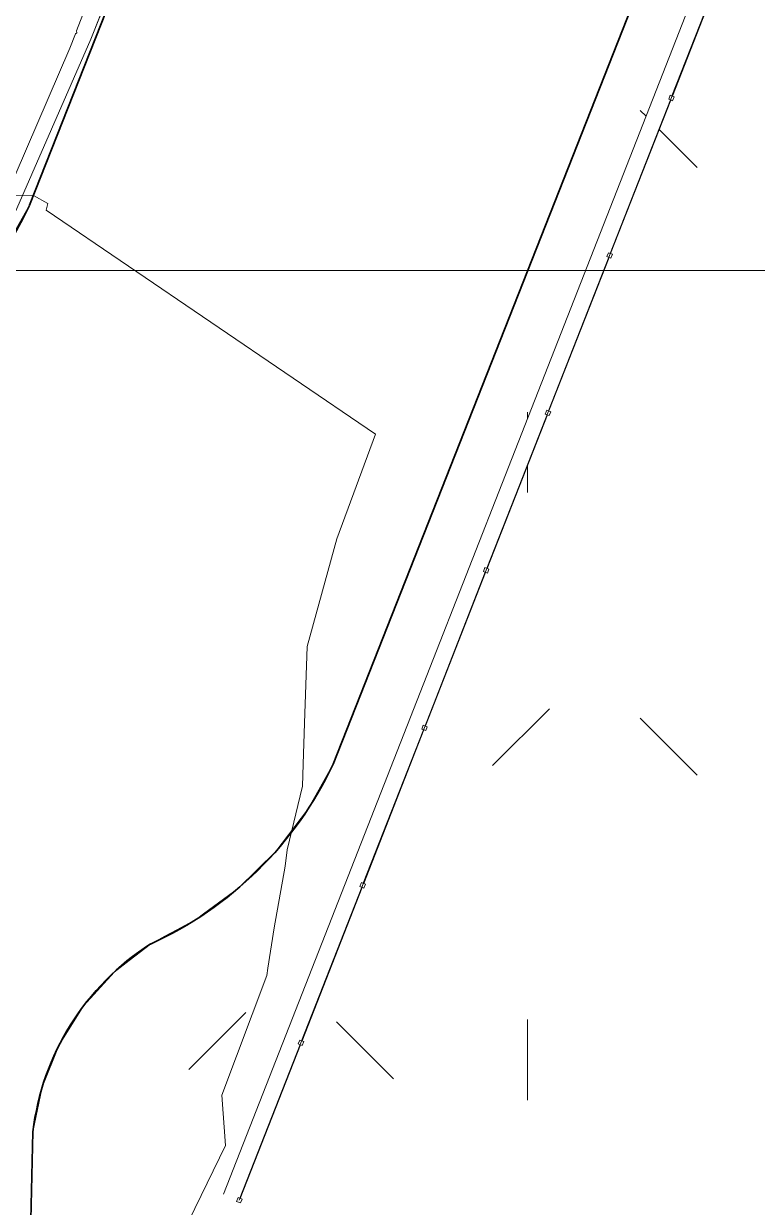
# Model space of a CAD drawing. Header units: metres. Extents: x -207 to 292, y -187 to 169.
# Drawn here: x -25.83 to -17.16, y -92.16 to -78.16 of the extents above; entities that cross this region are included whole.
import ezdxf

# ---------------------------------------------------------------- set-up
doc = ezdxf.new("R2010")
doc.units = ezdxf.units.M
for name, color, linetype, lineweight in [('A-GLAZ-CWMG', 7, 'Continuous', 9), ('ACHURADO', 7, 'Continuous', 9), ('BORDE CAMINO', 7, 'Continuous', 35), ('C-TOPO', 7, 'Continuous', 9), ('C-TOPO-MAJR', 7, 'Continuous', 35), ('C-TOPO-MINR', 7, 'Continuous', 9), ('CERCO INTERIOR', 7, 'Continuous', 9), ('grilla', 7, 'Continuous', 9), ('solera', 7, 'Continuous', 35)]:
    doc.layers.add(name, color=color, linetype=linetype, lineweight=lineweight)
doc.layers.add('PR10-ARQ-PL-001-Emplazamiento-C-1_dwg', color=7, linetype='Continuous', lineweight=9, true_color=0x767676)

# ---------------------------------------------------------------- blocks, each defined once
blk = doc.blocks.new('PR10-ARQ-PL-001-Emplazamiento-C-1_dwg_Quad Corner Mullion - 50x50 mm-517354-PLANTA EMPLAZAMIENTO-674654-PLANTA EMPLAZAMIENTO ACTUALIZADO')
at = {"layer": 'A-GLAZ-CWMG', "flags": 128}
blk.add_lwpolyline([(0.025, 0.025), (0.025, -0.025), (-0.025, -0.025), (-0.025, 0.025)], close=True, dxfattribs=at)
blk = doc.blocks.new('PR10-ARQ-PL-001-Emplazamiento-C-1_dwg_Circular Mullion - 5mm-517344-PLANTA EMPLAZAMIENTO-674655-PLANTA EMPLAZAMIENTO ACTUALIZADO')
at = {"layer": 'A-GLAZ-CWMG', "flags": 128}
for points in [[(-84.442, 139.656), (-83.711, 141.464), (-83.713, 141.465), (-83.716, 141.466), (-84.446, 139.658), (-84.444, 139.657)], [(-84.444, 139.657), (-83.713, 141.465)]]:
    blk.add_lwpolyline(points, close=True, dxfattribs=at)
blk = doc.blocks.new('PR10-ARQ-PL-001-Emplazamiento-C-1_dwg_Rectangular Mullion - 50 x 50 mm-517346-PLANTA EMPLAZAMIENTO-674657-PLANTA EMPLAZAMIENTO ACTUALIZADO')
at = {"layer": 'A-GLAZ-CWMG', "flags": 128}
blk.add_lwpolyline([(0.025, 0.025), (-0.025, 0.025), (-0.025, -0.025), (0.025, -0.025)], close=True, dxfattribs=at)
blk = doc.blocks.new('PR10-ARQ-PL-001-Emplazamiento-C-1_dwg_Rectangular Mullion - 50 x 50 mm-517357-PLANTA EMPLAZAMIENTO-674659-PLANTA EMPLAZAMIENTO ACTUALIZADO')
at = {"layer": 'A-GLAZ-CWMG', "flags": 128}
blk.add_lwpolyline([(0.025, 0.025), (0.025, -0.025), (-0.025, -0.025), (-0.025, 0.025)], close=True, dxfattribs=at)
blk = doc.blocks.new('PR10-ARQ-PL-001-Emplazamiento-C-1_dwg_Quad Corner Mullion - 50x50 mm-517356-PLANTA EMPLAZAMIENTO-674660-PLANTA EMPLAZAMIENTO ACTUALIZADO')
at = {"layer": 'A-GLAZ-CWMG', "flags": 128}
blk.add_lwpolyline([(0.025, 0.025), (-0.025, 0.025), (-0.025, -0.025), (0.025, -0.025)], close=True, dxfattribs=at)
blk = doc.blocks.new('PR10-ARQ-PL-001-Emplazamiento-C-1_dwg-674643-PLANTA EMPLAZAMIENTO ACTUALIZADO')
at = {"layer": 'ACHURADO'}
h = blk.add_hatch(dxfattribs=at)
h.set_pattern_fill('FP_1', color=256, style=0, pattern_type=2)
h.set_pattern_definition([(90, (-655750.258, -5498481.082), (-3.592, 3.592), [0.9525, -6.232]), (45, (-655750.258, -5498481.082), (-3.5921024484, 3.5921024484), [0.9525, -4.127]), (135, (-655750.258, -5498481.082), (-3.5921024484, -3.5921024484), [0.9525, -4.127])])
h.paths.add_polyline_path([(19.275, -116.438), (17.327, -117.555), (16.023, -117.681), (15.836, -118.593), (15.64, -118.553), (15.814, -117.703), (15.33, -117.77), (15.92, -117.187), (16.473, -114.489), (16.282, -114.203), (16.514, -114.289), (17.373, -110.102), (-5.102, -101.293), (-5.029, -101.107), (17.602, -109.977), (16.807, -113.854), (18.008, -114.584)])
h.paths.add_polyline_path([(14.883, -121.031), (15.235, -121.025), (15.586, -121.007), (15.936, -120.977), (16.285, -120.935), (16.674, -120.873), (16.978, -120.814), (17.321, -120.736), (17.661, -120.647), (17.997, -120.545), (18.33, -120.432), (18.659, -120.308), (18.983, -120.172), (18.713, -118.611), (19.275, -116.438), (21.508, -116.196), (22.661, -116.543), (23.385, -116.465), (23.557, -116.196), (23.721, -115.921), (23.876, -115.641), (24.022, -115.356), (24.159, -115.067), (24.287, -114.774), (24.406, -114.477), (58.185, -28.343), (58.254, -28.108), (58.312, -27.87), (58.358, -27.629), (58.392, -27.386), (58.414, -27.142), (58.424, -26.897), (58.421, -26.651), (58.407, -26.407), (58.381, -26.163), (58.343, -25.921), (58.293, -25.681), (58.232, -25.443), (58.158, -25.209), (58.074, -24.979), (57.978, -24.753), (57.871, -24.533), (57.754, -24.318), (57.626, -24.108), (57.488, -23.906), (57.34, -23.71), (57.183, -23.522), (57.016, -23.342), (56.841, -23.17), (56.658, -23.007), (56.467, -22.853), (56.269, -22.709), (56.064, -22.575), (55.852, -22.451), (44.562, -17.428), (32.704, -11.966), (21.603, -7.179), (20.9, -6.999), (20.193, -6.83), (19.484, -6.674), (18.772, -6.529), (18.058, -6.397), (17.342, -6.276), (16.624, -6.168), (15.905, -6.071), (15.183, -5.987), (14.895, -5.973), (14.606, -5.971), (14.317, -5.981), (14.029, -6.002), (13.742, -6.035), (13.457, -6.079), (13.173, -6.135), (12.892, -6.202), (12.614, -6.281), (12.339, -6.37), (12.069, -6.471), (11.802, -6.582), (11.54, -6.704), (11.283, -6.836), (11.032, -6.978), (10.787, -7.131), (10.548, -7.293), (10.315, -7.465), (10.09, -7.646), (9.872, -7.835), (9.662, -8.034), (9.384, -8.284), (9.113, -8.542), (8.596, -9.084), (8.351, -9.366), (8.115, -9.656), (7.888, -9.954), (7.67, -10.258), (7.462, -10.569), (7.263, -10.887), (7.075, -11.21), (6.897, -11.539), (6.729, -11.874), (6.572, -12.213), (6.426, -12.558), (6.29, -12.907), (6.166, -13.26), (-6.848, -46.55), (-6.344, -46.736), (-6.287, -46.582), (-5.755, -46.779), (7.902, -11.919), (8.941, -10.094), (10.457, -8.289), (12.94, -7.061), (15.443, -6.87), (20.083, -8.71), (20.547, -7.565), (20.733, -7.639), (20.194, -8.969), (15.412, -7.073), (12.994, -7.258), (10.583, -8.449), (9.106, -10.208), (8.083, -12.005), (-23.285, -92.075), (-23.471, -92.003), (-5.899, -47.147), (-6.424, -46.953), (-6.9, -46.685), (-10.249, -55.252), (-17.957, -76.206), (-22.175, -86.918), (-22.274, -87.115), (-22.383, -87.308), (-22.502, -87.494), (-22.63, -87.675), (-22.767, -87.849), (-22.912, -88.015), (-23.066, -88.174), (-23.227, -88.325), (-23.396, -88.468), (-23.572, -88.602), (-23.754, -88.727), (-23.943, -88.843), (-24.137, -88.949), (-24.336, -89.045), (-24.495, -89.155), (-24.647, -89.274), (-24.791, -89.403), (-24.927, -89.54), (-25.054, -89.686), (-25.171, -89.84), (-25.376, -90.167), (-25.463, -90.34), (-25.538, -90.518), (-25.602, -90.7), (-25.655, -90.886), (-25.696, -91.075), (-25.725, -91.266), (-25.77, -93.298), (-25.73, -93.442), (-25.679, -93.583), (-25.615, -93.719), (-25.541, -93.849), (-25.456, -93.972), (-25.258, -94.196), (-25.145, -94.295), (-25.025, -94.384), (-24.952, -94.188), (-25.106, -94.131), (-24.943, -93.69), (-24.572, -93.827), (-24.735, -94.268), (-24.857, -94.484), (-24.639, -94.582), (-24.409, -94.65), (-16.238, -96.856), (-9.333, -99.776), (-9.122, -99.888), (-8.917, -100.011), (-8.719, -100.145), (-8.528, -100.289), (-8.345, -100.443), (-8.171, -100.606), (-8.005, -100.778), (-7.848, -100.959), (-7.701, -101.148), (-7.565, -101.344), (-7.438, -101.547), (-7.323, -101.756), (-7.219, -101.971), (-7.126, -102.191), (-7.045, -102.416), (-6.976, -102.645), (-6.919, -102.877), (-6.874, -103.112), (-6.821, -103.587), (-6.814, -103.826), (-6.819, -104.065), (-6.837, -104.303), (-6.867, -104.54), (-6.91, -104.776), (-6.965, -105.008), (-7.032, -105.238), (-7.111, -105.463), (-7.202, -105.684), (-7.304, -105.9), (-9.061, -109.297), (-9.147, -109.511), (-9.222, -109.728), (-9.284, -109.95), (-9.334, -110.174), (-9.372, -110.401), (-9.397, -110.63), (-9.41, -110.86), (-9.41, -111.09), (-9.398, -111.32), (-9.373, -111.548), (-9.335, -111.775), (-9.285, -112), (-9.223, -112.222), (-9.149, -112.439), (-9.063, -112.653), (-8.965, -112.861), (-8.856, -113.064), (-8.737, -113.26), (-8.606, -113.45), (-8.465, -113.632), (-7.995, -113.938), (-7.519, -114.234), (-7.036, -114.519), (-6.547, -114.794), (-6.052, -115.058), (-5.552, -115.312), (-5.046, -115.554), (-4.019, -116.006), (-3.499, -116.215), (-2.974, -116.413), (-2.445, -116.6), (-1.912, -116.775), (-1.375, -116.938), (-0.835, -117.09), (-0.292, -117.23), (0.254, -117.359), (0.802, -117.475), (1.598, -117.626), (3.182, -117.964), (3.97, -118.152), (4.755, -118.352), (5.537, -118.564), (6.315, -118.789), (7.09, -119.025), (7.86, -119.274), (8.627, -119.535), (9.223, -119.746), (10.424, -120.139), (11.7, -120.505), (12.25, -120.648), (12.865, -120.796), (13.482, -120.933), (13.83, -120.976), (14.181, -121.006), (14.532, -121.025)])
h.paths.add_polyline_path([(22.149, -114.705), (22.164, -114.693), (22.181, -114.697)])
h.paths.add_polyline_path([(16.282, -114.203), (16.116, -114.142), (16.202, -114.084)])
h.paths.add_polyline_path([(39.665, -75.099), (36.369, -73.775), (43.198, -56.768), (46.494, -58.092)])
at = {"layer": 'BORDE CAMINO'}
blk.add_line((-25.725, -91.266), (-25.77, -93.298), dxfattribs=at)
at = {"layer": 'BORDE CAMINO', "flags": 128}
blk.add_lwpolyline([(6.166, -13.26), (-10.249, -55.252), (-17.957, -76.206), (-22.175, -86.918)], dxfattribs=at)
at = {"layer": 'BORDE CAMINO'}
for centre, radius, start, end in [((-26.14, -85.052), 4.382, 294.3092, 334.796), ((-22.673, -91.629), 3.073, 122.7562, 173.2059)]:
    blk.add_arc(centre, radius, start, end, dxfattribs=at)
at = {"layer": 'C-TOPO', "flags": 128}
for points in [[(-3.288, -23.31), (-7.033, -32.808), (-9.218, -38.349), (-11.944, -45.263), (-14.719, -52.298), (-17.792, -60.094), (-21.894, -70.497), (-23.362, -74.22), (-25.763, -80.309), (-26.191, -81.063), (-25.763, -80.309), (-23.362, -74.22), (-21.894, -70.497), (-17.792, -60.094), (-14.719, -52.298), (-11.944, -45.263), (-9.218, -38.349), (-7.033, -32.808), (-3.288, -23.31)], [(-38.522, 3.372), (-63.796, -60.767), (-64.787, -63.303), (-65.442, -65.56), (-65.513, -67.796), (-65.188, -69.341), (-63.72, -71.906), (-61.856, -73.538), (-59.33, -74.622), (-56.131, -75.909), (-44.728, -80.483), (-36.21, -83.809), (-33.878, -84.432), (-31.141, -84.393), (-28.353, -83.237), (-25.969, -80.472), (-25.039, -78.346), (-19.549, -64.511), (-16.745, -57.445), (-5.944, -30.109), (-2.297, -20.794)], [(-18.3, -77.076), (-19.318, -79.663), (-20.222, -81.959), (-21.086, -84.153), (-21.875, -86.156), (-22.175, -86.918), (-22.345, -87.22), (-22.477, -87.458), (-22.853, -87.95), (-23.294, -88.384), (-23.708, -88.689), (-23.791, -88.751), (-24.025, -88.877), (-24.165, -88.953), (-24.336, -89.045), (-24.585, -89.239), (-24.763, -89.376), (-25.125, -89.777), (-25.412, -90.236), (-25.614, -90.737), (-25.725, -91.266), (-25.736, -91.776), (-25.741, -92.01), (-25.764, -93.009)], [(-25.764, -93.009), (-25.741, -92.01), (-25.736, -91.776), (-25.725, -91.266), (-25.614, -90.737), (-25.412, -90.236), (-25.125, -89.777), (-24.763, -89.376), (-24.585, -89.239), (-24.336, -89.045), (-24.165, -88.953), (-24.025, -88.877), (-23.791, -88.751), (-23.708, -88.689), (-23.294, -88.384), (-22.853, -87.95), (-22.477, -87.458), (-22.345, -87.22), (-22.175, -86.918), (-21.875, -86.156), (-21.086, -84.153), (-20.222, -81.959), (-19.318, -79.663), (-18.3, -77.076)]]:
    blk.add_lwpolyline(points, dxfattribs=at)
at = {"layer": 'C-TOPO-MAJR', "color": 1, "lineweight": 9, "true_color": 0xff0000, "flags": 128}
blk.add_lwpolyline([(-24.53, -93.654), (-23.449, -91.428), (-23.491, -90.833), (-22.958, -89.418), (-22.948, -89.332), (-22.871, -88.855), (-22.744, -88.123), (-22.72, -87.933), (-22.665, -87.704), (-22.594, -87.405), (-22.539, -87.177), (-22.53, -86.92), (-22.513, -86.433), (-22.482, -85.525), (-22.133, -84.255), (-21.677, -83.017), (-25.569, -80.367), (-25.549, -80.288), (-25.718, -80.193), (-29.944, -80.155), (-45.425, -80.016)], dxfattribs=at)
at = {"layer": 'C-TOPO-MINR', "color": 9, "true_color": 0xc0c0c0, "flags": 128}
blk.add_lwpolyline([(-24.329, -75.977), (-25.208, -78.246), (-25.203, -78.269), (-25.22, -78.281), (-25.287, -78.449), (-26.055, -80.235), (-26.093, -80.35), (-26.114, -80.36), (-26.195, -80.465), (-26.305, -80.582), (-28.285, -82.949), (-28.35, -83.026), (-28.398, -83.037), (-28.459, -83.089), (-28.552, -83.151), (-30.998, -84.195), (-31.085, -84.239), (-31.164, -84.296), (-31.25, -84.285), (-33.82, -84.391)], dxfattribs=at)
at = {"layer": 'CERCO INTERIOR', "flags": 128}
for points in [[(-23.471, -92.003), (7.902, -11.919), (8.941, -10.094), (10.457, -8.289), (12.94, -7.061), (15.443, -6.87), (20.269, -8.784)], [(-23.285, -92.075), (8.083, -12.005), (9.106, -10.208), (10.583, -8.449), (12.994, -7.258), (15.412, -7.073), (20.194, -8.969), (20.733, -7.639), (20.547, -7.565), (20.008, -8.895)]]:
    blk.add_lwpolyline(points, dxfattribs=at)
at = {"layer": 'grilla'}
blk.add_line((240.531, -81.082), (-203.992, -81.082), dxfattribs=at)
at = {"layer": 'solera'}
blk.add_line((2.621, -8.324), (-25.763, -80.309), dxfattribs=at)
blk.add_arc((-32.594, -76.93), 7.621, 255.4593, 333.673, dxfattribs=at)
for name, p, rotation in [('PR10-ARQ-PL-001-Emplazamiento-C-1_dwg_Circular Mullion - 5mm-517344-PLANTA EMPLAZAMIENTO-674655-PLANTA EMPLAZAMIENTO ACTUALIZADO', (-103.377, 61.553), 180.6073931359254), ('PR10-ARQ-PL-001-Emplazamiento-C-1_dwg_Circular Mullion - 5mm-517344-PLANTA EMPLAZAMIENTO-674655-PLANTA EMPLAZAMIENTO ACTUALIZADO', (-103.377, 61.553), 180.6073931359248), ('PR10-ARQ-PL-001-Emplazamiento-C-1_dwg_Circular Mullion - 5mm-517344-PLANTA EMPLAZAMIENTO-674655-PLANTA EMPLAZAMIENTO ACTUALIZADO', (-103.377, 61.553), 180.6073931359254), ('PR10-ARQ-PL-001-Emplazamiento-C-1_dwg_Circular Mullion - 5mm-517344-PLANTA EMPLAZAMIENTO-674655-PLANTA EMPLAZAMIENTO ACTUALIZADO', (-104.107, 59.691), 180.6073931359248), ('PR10-ARQ-PL-001-Emplazamiento-C-1_dwg_Circular Mullion - 5mm-517344-PLANTA EMPLAZAMIENTO-674655-PLANTA EMPLAZAMIENTO ACTUALIZADO', (-104.107, 59.691), 180.6073931359248), ('PR10-ARQ-PL-001-Emplazamiento-C-1_dwg_Circular Mullion - 5mm-517344-PLANTA EMPLAZAMIENTO-674655-PLANTA EMPLAZAMIENTO ACTUALIZADO', (-104.107, 59.691), 180.6073931359254), ('PR10-ARQ-PL-001-Emplazamiento-C-1_dwg_Circular Mullion - 5mm-517344-PLANTA EMPLAZAMIENTO-674655-PLANTA EMPLAZAMIENTO ACTUALIZADO', (-104.836, 57.829), 180.6073931359254), ('PR10-ARQ-PL-001-Emplazamiento-C-1_dwg_Circular Mullion - 5mm-517344-PLANTA EMPLAZAMIENTO-674655-PLANTA EMPLAZAMIENTO ACTUALIZADO', (-104.836, 57.829), 180.6073931359254), ('PR10-ARQ-PL-001-Emplazamiento-C-1_dwg_Circular Mullion - 5mm-517344-PLANTA EMPLAZAMIENTO-674655-PLANTA EMPLAZAMIENTO ACTUALIZADO', (-104.836, 57.829), 180.6073931359254), ('PR10-ARQ-PL-001-Emplazamiento-C-1_dwg_Circular Mullion - 5mm-517344-PLANTA EMPLAZAMIENTO-674655-PLANTA EMPLAZAMIENTO ACTUALIZADO', (-105.566, 55.967), 180.6073931359254), ('PR10-ARQ-PL-001-Emplazamiento-C-1_dwg_Circular Mullion - 5mm-517344-PLANTA EMPLAZAMIENTO-674655-PLANTA EMPLAZAMIENTO ACTUALIZADO', (-105.566, 55.967), 180.6073931359254), ('PR10-ARQ-PL-001-Emplazamiento-C-1_dwg_Circular Mullion - 5mm-517344-PLANTA EMPLAZAMIENTO-674655-PLANTA EMPLAZAMIENTO ACTUALIZADO', (-105.566, 55.967), 180.6073931359254), ('PR10-ARQ-PL-001-Emplazamiento-C-1_dwg_Circular Mullion - 5mm-517344-PLANTA EMPLAZAMIENTO-674655-PLANTA EMPLAZAMIENTO ACTUALIZADO', (-106.295, 54.104), 180.6073931359254), ('PR10-ARQ-PL-001-Emplazamiento-C-1_dwg_Circular Mullion - 5mm-517344-PLANTA EMPLAZAMIENTO-674655-PLANTA EMPLAZAMIENTO ACTUALIZADO', (-106.295, 54.104), 180.6073931359254), ('PR10-ARQ-PL-001-Emplazamiento-C-1_dwg_Circular Mullion - 5mm-517344-PLANTA EMPLAZAMIENTO-674655-PLANTA EMPLAZAMIENTO ACTUALIZADO', (-106.295, 54.104), 180.6073931359254), ('PR10-ARQ-PL-001-Emplazamiento-C-1_dwg_Circular Mullion - 5mm-517344-PLANTA EMPLAZAMIENTO-674655-PLANTA EMPLAZAMIENTO ACTUALIZADO', (-107.025, 52.242), 180.6073931359254), ('PR10-ARQ-PL-001-Emplazamiento-C-1_dwg_Circular Mullion - 5mm-517344-PLANTA EMPLAZAMIENTO-674655-PLANTA EMPLAZAMIENTO ACTUALIZADO', (-107.025, 52.242), 180.6073931359248), ('PR10-ARQ-PL-001-Emplazamiento-C-1_dwg_Circular Mullion - 5mm-517344-PLANTA EMPLAZAMIENTO-674655-PLANTA EMPLAZAMIENTO ACTUALIZADO', (-107.025, 52.242), 180.6073931359248), ('PR10-ARQ-PL-001-Emplazamiento-C-1_dwg_Circular Mullion - 5mm-517344-PLANTA EMPLAZAMIENTO-674655-PLANTA EMPLAZAMIENTO ACTUALIZADO', (-107.754, 50.38), 180.6073931359248), ('PR10-ARQ-PL-001-Emplazamiento-C-1_dwg_Circular Mullion - 5mm-517344-PLANTA EMPLAZAMIENTO-674655-PLANTA EMPLAZAMIENTO ACTUALIZADO', (-107.754, 50.38), 180.6073931359254), ('PR10-ARQ-PL-001-Emplazamiento-C-1_dwg_Circular Mullion - 5mm-517344-PLANTA EMPLAZAMIENTO-674655-PLANTA EMPLAZAMIENTO ACTUALIZADO', (-107.754, 50.38), 180.6073931359254), ('PR10-ARQ-PL-001-Emplazamiento-C-1_dwg_Circular Mullion - 5mm-517344-PLANTA EMPLAZAMIENTO-674655-PLANTA EMPLAZAMIENTO ACTUALIZADO', (-108.484, 48.518), 180.6073931359254), ('PR10-ARQ-PL-001-Emplazamiento-C-1_dwg_Circular Mullion - 5mm-517344-PLANTA EMPLAZAMIENTO-674655-PLANTA EMPLAZAMIENTO ACTUALIZADO', (-108.484, 48.518), 180.6073931359254), ('PR10-ARQ-PL-001-Emplazamiento-C-1_dwg_Circular Mullion - 5mm-517344-PLANTA EMPLAZAMIENTO-674655-PLANTA EMPLAZAMIENTO ACTUALIZADO', (-108.484, 48.518), 180.6073931359254), ('PR10-ARQ-PL-001-Emplazamiento-C-1_dwg_Quad Corner Mullion - 50x50 mm-517354-PLANTA EMPLAZAMIENTO-674654-PLANTA EMPLAZAMIENTO ACTUALIZADO', (-23.285, -92.075), 248.6073931359254), ('PR10-ARQ-PL-001-Emplazamiento-C-1_dwg_Quad Corner Mullion - 50x50 mm-517356-PLANTA EMPLAZAMIENTO-674660-PLANTA EMPLAZAMIENTO ACTUALIZADO', (-23.285, -92.075), 248.6073931359254)]:
    blk.add_blockref(name, p, dxfattribs=dict(rotation=rotation))
at = {"extrusion": (0, 0, -1), "rotation": 111.3926068640746}
for name, p in [('PR10-ARQ-PL-001-Emplazamiento-C-1_dwg_Rectangular Mullion - 50 x 50 mm-517346-PLANTA EMPLAZAMIENTO-674657-PLANTA EMPLAZAMIENTO ACTUALIZADO', (18.178, -79.04)), ('PR10-ARQ-PL-001-Emplazamiento-C-1_dwg_Rectangular Mullion - 50 x 50 mm-517357-PLANTA EMPLAZAMIENTO-674659-PLANTA EMPLAZAMIENTO ACTUALIZADO', (18.178, -79.04)), ('PR10-ARQ-PL-001-Emplazamiento-C-1_dwg_Rectangular Mullion - 50 x 50 mm-517346-PLANTA EMPLAZAMIENTO-674657-PLANTA EMPLAZAMIENTO ACTUALIZADO', (18.907, -80.902)), ('PR10-ARQ-PL-001-Emplazamiento-C-1_dwg_Rectangular Mullion - 50 x 50 mm-517357-PLANTA EMPLAZAMIENTO-674659-PLANTA EMPLAZAMIENTO ACTUALIZADO', (18.907, -80.902)), ('PR10-ARQ-PL-001-Emplazamiento-C-1_dwg_Rectangular Mullion - 50 x 50 mm-517346-PLANTA EMPLAZAMIENTO-674657-PLANTA EMPLAZAMIENTO ACTUALIZADO', (19.637, -82.764)), ('PR10-ARQ-PL-001-Emplazamiento-C-1_dwg_Rectangular Mullion - 50 x 50 mm-517357-PLANTA EMPLAZAMIENTO-674659-PLANTA EMPLAZAMIENTO ACTUALIZADO', (19.637, -82.764)), ('PR10-ARQ-PL-001-Emplazamiento-C-1_dwg_Rectangular Mullion - 50 x 50 mm-517346-PLANTA EMPLAZAMIENTO-674657-PLANTA EMPLAZAMIENTO ACTUALIZADO', (20.367, -84.626)), ('PR10-ARQ-PL-001-Emplazamiento-C-1_dwg_Rectangular Mullion - 50 x 50 mm-517357-PLANTA EMPLAZAMIENTO-674659-PLANTA EMPLAZAMIENTO ACTUALIZADO', (20.367, -84.626)), ('PR10-ARQ-PL-001-Emplazamiento-C-1_dwg_Rectangular Mullion - 50 x 50 mm-517346-PLANTA EMPLAZAMIENTO-674657-PLANTA EMPLAZAMIENTO ACTUALIZADO', (21.096, -86.489)), ('PR10-ARQ-PL-001-Emplazamiento-C-1_dwg_Rectangular Mullion - 50 x 50 mm-517357-PLANTA EMPLAZAMIENTO-674659-PLANTA EMPLAZAMIENTO ACTUALIZADO', (21.096, -86.489)), ('PR10-ARQ-PL-001-Emplazamiento-C-1_dwg_Rectangular Mullion - 50 x 50 mm-517346-PLANTA EMPLAZAMIENTO-674657-PLANTA EMPLAZAMIENTO ACTUALIZADO', (21.826, -88.351)), ('PR10-ARQ-PL-001-Emplazamiento-C-1_dwg_Rectangular Mullion - 50 x 50 mm-517357-PLANTA EMPLAZAMIENTO-674659-PLANTA EMPLAZAMIENTO ACTUALIZADO', (21.826, -88.351)), ('PR10-ARQ-PL-001-Emplazamiento-C-1_dwg_Rectangular Mullion - 50 x 50 mm-517346-PLANTA EMPLAZAMIENTO-674657-PLANTA EMPLAZAMIENTO ACTUALIZADO', (22.555, -90.213)), ('PR10-ARQ-PL-001-Emplazamiento-C-1_dwg_Rectangular Mullion - 50 x 50 mm-517357-PLANTA EMPLAZAMIENTO-674659-PLANTA EMPLAZAMIENTO ACTUALIZADO', (22.555, -90.213))]:
    blk.add_blockref(name, p, dxfattribs=at)
blk = doc.blocks.new('Quad Corner Mullion - 50x50 mm-517354-PLANTA EMPLAZAMIENTO ACTUALIZADO')
at = {"layer": 'A-GLAZ-CWMG'}
for p, q in [((-0.025, -0.025), (-0.025, 0.025)), ((-0.025, 0.025), (0.025, 0.025)), ((0.025, 0.025), (0.025, -0.025)), ((0.025, -0.025), (-0.025, -0.025))]:
    blk.add_line(p, q, dxfattribs=at)
blk = doc.blocks.new('Circular Mullion - 5mm-517344-PLANTA EMPLAZAMIENTO ACTUALIZADO')
at = {"layer": 'A-GLAZ-CWMG'}
for p, q in [((-83.716, 141.466), (-84.446, 139.658)), ((-84.444, 139.657), (-83.713, 141.465)), ((-83.713, 141.465), (-84.444, 139.657)), ((-84.442, 139.656), (-83.711, 141.464)), ((-83.713, 141.465), (-83.716, 141.466)), ((-83.711, 141.464), (-83.713, 141.465)), ((-84.446, 139.658), (-84.444, 139.657)), ((-84.444, 139.657), (-84.442, 139.656))]:
    blk.add_line(p, q, dxfattribs=at)
blk = doc.blocks.new('Rectangular Mullion - 50 x 50 mm-517346-PLANTA EMPLAZAMIENTO ACTUALIZADO')
at = {"layer": 'A-GLAZ-CWMG'}
for p, q in [((0.025, 0.025), (-0.025, 0.025)), ((-0.025, 0.025), (-0.025, -0.025)), ((0.025, -0.025), (0.025, 0.025)), ((-0.025, -0.025), (0.025, -0.025))]:
    blk.add_line(p, q, dxfattribs=at)
blk = doc.blocks.new('Rectangular Mullion - 50 x 50 mm-517357-PLANTA EMPLAZAMIENTO ACTUALIZADO')
at = {"layer": 'A-GLAZ-CWMG'}
for p, q in [((-0.025, -0.025), (-0.025, 0.025)), ((-0.025, 0.025), (0.025, 0.025)), ((0.025, 0.025), (0.025, -0.025)), ((0.025, -0.025), (-0.025, -0.025))]:
    blk.add_line(p, q, dxfattribs=at)
blk = doc.blocks.new('Quad Corner Mullion - 50x50 mm-517356-PLANTA EMPLAZAMIENTO ACTUALIZADO')
at = {"layer": 'A-GLAZ-CWMG'}
for p, q in [((0.025, 0.025), (-0.025, 0.025)), ((-0.025, 0.025), (-0.025, -0.025)), ((0.025, -0.025), (0.025, 0.025)), ((-0.025, -0.025), (0.025, -0.025))]:
    blk.add_line(p, q, dxfattribs=at)

msp = doc.modelspace()

# ---------------------------------------------------------------- linework, layer by layer
at = {"layer": 'C-TOPO'}
for p, q in [((-25.039, -78.346), (-19.549, -64.511)), ((-25.763, -80.309), (-23.362, -74.22)), ((-25.763, -80.309), (-23.362, -74.22)), ((-18.3, -77.076), (-19.318, -79.663)), ((-19.318, -79.663), (-18.3, -77.076)), ((-25.969, -80.472), (-25.039, -78.346)), ((-19.318, -79.663), (-20.222, -81.959)), ((-20.222, -81.959), (-19.318, -79.663)), ((-25.763, -80.309), (-26.191, -81.063)), ((-25.763, -80.309), (-26.191, -81.063)), ((-20.222, -81.959), (-21.086, -84.153)), ((-21.086, -84.153), (-20.222, -81.959)), ((-21.086, -84.153), (-21.875, -86.156)), ((-21.875, -86.156), (-21.086, -84.153)), ((-21.875, -86.156), (-22.175, -86.918)), ((-22.175, -86.918), (-21.875, -86.156)), ((-22.175, -86.918), (-22.345, -87.22)), ((-22.345, -87.22), (-22.175, -86.918)), ((-22.345, -87.22), (-22.477, -87.458)), ((-22.477, -87.458), (-22.345, -87.22)), ((-22.477, -87.458), (-22.853, -87.95)), ((-22.853, -87.95), (-22.477, -87.458)), ((-22.853, -87.95), (-23.294, -88.384)), ((-23.294, -88.384), (-22.853, -87.95)), ((-23.294, -88.384), (-23.708, -88.689)), ((-23.708, -88.689), (-23.294, -88.384)), ((-23.708, -88.689), (-23.791, -88.751)), ((-23.791, -88.751), (-23.708, -88.689)), ((-24.025, -88.877), (-24.165, -88.953)), ((-24.165, -88.953), (-24.025, -88.877)), ((-23.791, -88.751), (-24.025, -88.877)), ((-24.025, -88.877), (-23.791, -88.751)), ((-24.165, -88.953), (-24.336, -89.045)), ((-24.336, -89.045), (-24.165, -88.953)), ((-24.336, -89.045), (-24.585, -89.239)), ((-24.585, -89.239), (-24.336, -89.045)), ((-24.585, -89.239), (-24.763, -89.376)), ((-24.763, -89.376), (-24.585, -89.239)), ((-24.763, -89.376), (-25.125, -89.777)), ((-25.125, -89.777), (-24.763, -89.376)), ((-25.125, -89.777), (-25.412, -90.236)), ((-25.412, -90.236), (-25.125, -89.777)), ((-25.412, -90.236), (-25.614, -90.737)), ((-25.614, -90.737), (-25.412, -90.236)), ((-25.614, -90.737), (-25.725, -91.266)), ((-25.725, -91.266), (-25.614, -90.737)), ((-25.725, -91.266), (-25.736, -91.776)), ((-25.736, -91.776), (-25.725, -91.266)), ((-25.736, -91.776), (-25.741, -92.01)), ((-25.741, -92.01), (-25.736, -91.776)), ((-25.741, -92.01), (-25.764, -93.009)), ((-25.764, -93.009), (-25.741, -92.01))]:
    msp.add_line(p, q, dxfattribs=at)
at = {"layer": 'C-TOPO-MAJR', "color": 1, "lineweight": 9, "true_color": 0xff0000, "flags": 128}
for points in [[(-45.425, -80.016), (-29.944, -80.155), (-25.718, -80.193)], [(-22.665, -87.704), (-22.594, -87.405), (-22.539, -87.177), (-22.53, -86.92), (-22.513, -86.433), (-22.482, -85.525), (-22.133, -84.255), (-21.677, -83.017), (-25.569, -80.367), (-25.549, -80.288), (-25.718, -80.193)], [(-25.122, -94.311), (-25.111, -94.286), (-25.103, -94.267), (-24.86, -94.104), (-24.745, -93.985), (-24.53, -93.654), (-23.449, -91.428), (-23.491, -90.833), (-22.958, -89.418), (-22.948, -89.332), (-22.871, -88.855), (-22.744, -88.123), (-22.72, -87.933), (-22.665, -87.704)]]:
    msp.add_lwpolyline(points, dxfattribs=at)
at = {"layer": 'C-TOPO-MINR', "color": 9, "true_color": 0xc0c0c0, "flags": 128}
msp.add_lwpolyline([(-33.82, -84.391), (-31.25, -84.285), (-31.164, -84.296), (-31.085, -84.239), (-30.998, -84.195), (-28.552, -83.151), (-28.459, -83.089), (-28.398, -83.037), (-28.35, -83.026), (-28.285, -82.949), (-26.305, -80.582), (-26.195, -80.465), (-26.114, -80.36), (-26.093, -80.35), (-26.055, -80.235), (-25.287, -78.449), (-25.22, -78.281), (-25.203, -78.269), (-25.208, -78.246), (-24.329, -75.977)], dxfattribs=at)

# ---------------------------------------------------------------- block references
at = {"layer": 'A-GLAZ-CWMG'}
for name, p, rotation in [('Circular Mullion - 5mm-517344-PLANTA EMPLAZAMIENTO ACTUALIZADO', (-103.377, 61.553), 180.6073931359254), ('Circular Mullion - 5mm-517344-PLANTA EMPLAZAMIENTO ACTUALIZADO', (-103.377, 61.553), 180.6073931359248), ('Circular Mullion - 5mm-517344-PLANTA EMPLAZAMIENTO ACTUALIZADO', (-103.377, 61.553), 180.6073931359254), ('Circular Mullion - 5mm-517344-PLANTA EMPLAZAMIENTO ACTUALIZADO', (-104.107, 59.691), 180.6073931359248), ('Circular Mullion - 5mm-517344-PLANTA EMPLAZAMIENTO ACTUALIZADO', (-104.107, 59.691), 180.6073931359248), ('Circular Mullion - 5mm-517344-PLANTA EMPLAZAMIENTO ACTUALIZADO', (-104.107, 59.691), 180.6073931359254), ('Circular Mullion - 5mm-517344-PLANTA EMPLAZAMIENTO ACTUALIZADO', (-104.836, 57.829), 180.6073931359254), ('Circular Mullion - 5mm-517344-PLANTA EMPLAZAMIENTO ACTUALIZADO', (-104.836, 57.829), 180.6073931359254), ('Circular Mullion - 5mm-517344-PLANTA EMPLAZAMIENTO ACTUALIZADO', (-104.836, 57.829), 180.6073931359254), ('Circular Mullion - 5mm-517344-PLANTA EMPLAZAMIENTO ACTUALIZADO', (-105.566, 55.967), 180.6073931359254), ('Circular Mullion - 5mm-517344-PLANTA EMPLAZAMIENTO ACTUALIZADO', (-105.566, 55.967), 180.6073931359254), ('Circular Mullion - 5mm-517344-PLANTA EMPLAZAMIENTO ACTUALIZADO', (-105.566, 55.967), 180.6073931359254), ('Circular Mullion - 5mm-517344-PLANTA EMPLAZAMIENTO ACTUALIZADO', (-106.295, 54.104), 180.6073931359254), ('Circular Mullion - 5mm-517344-PLANTA EMPLAZAMIENTO ACTUALIZADO', (-106.295, 54.104), 180.6073931359254), ('Circular Mullion - 5mm-517344-PLANTA EMPLAZAMIENTO ACTUALIZADO', (-106.295, 54.104), 180.6073931359254), ('Circular Mullion - 5mm-517344-PLANTA EMPLAZAMIENTO ACTUALIZADO', (-107.025, 52.242), 180.6073931359254), ('Circular Mullion - 5mm-517344-PLANTA EMPLAZAMIENTO ACTUALIZADO', (-107.025, 52.242), 180.6073931359248), ('Circular Mullion - 5mm-517344-PLANTA EMPLAZAMIENTO ACTUALIZADO', (-107.025, 52.242), 180.6073931359248), ('Circular Mullion - 5mm-517344-PLANTA EMPLAZAMIENTO ACTUALIZADO', (-107.754, 50.38), 180.6073931359248), ('Circular Mullion - 5mm-517344-PLANTA EMPLAZAMIENTO ACTUALIZADO', (-107.754, 50.38), 180.6073931359254), ('Circular Mullion - 5mm-517344-PLANTA EMPLAZAMIENTO ACTUALIZADO', (-107.754, 50.38), 180.6073931359254), ('Circular Mullion - 5mm-517344-PLANTA EMPLAZAMIENTO ACTUALIZADO', (-108.484, 48.518), 180.6073931359254), ('Circular Mullion - 5mm-517344-PLANTA EMPLAZAMIENTO ACTUALIZADO', (-108.484, 48.518), 180.6073931359254), ('Circular Mullion - 5mm-517344-PLANTA EMPLAZAMIENTO ACTUALIZADO', (-108.484, 48.518), 180.6073931359254), ('Quad Corner Mullion - 50x50 mm-517354-PLANTA EMPLAZAMIENTO ACTUALIZADO', (-23.285, -92.075), 248.6073931359254), ('Quad Corner Mullion - 50x50 mm-517356-PLANTA EMPLAZAMIENTO ACTUALIZADO', (-23.285, -92.075), 248.6073931359254)]:
    msp.add_blockref(name, p, dxfattribs=dict(at, rotation=rotation))
at = {"layer": 'A-GLAZ-CWMG', "extrusion": (0, 0, -1), "rotation": 111.3926068640746}
for name, p in [('Rectangular Mullion - 50 x 50 mm-517346-PLANTA EMPLAZAMIENTO ACTUALIZADO', (18.178, -79.04)), ('Rectangular Mullion - 50 x 50 mm-517357-PLANTA EMPLAZAMIENTO ACTUALIZADO', (18.178, -79.04)), ('Rectangular Mullion - 50 x 50 mm-517346-PLANTA EMPLAZAMIENTO ACTUALIZADO', (18.907, -80.902)), ('Rectangular Mullion - 50 x 50 mm-517357-PLANTA EMPLAZAMIENTO ACTUALIZADO', (18.907, -80.902)), ('Rectangular Mullion - 50 x 50 mm-517346-PLANTA EMPLAZAMIENTO ACTUALIZADO', (19.637, -82.764)), ('Rectangular Mullion - 50 x 50 mm-517357-PLANTA EMPLAZAMIENTO ACTUALIZADO', (19.637, -82.764)), ('Rectangular Mullion - 50 x 50 mm-517346-PLANTA EMPLAZAMIENTO ACTUALIZADO', (20.367, -84.626)), ('Rectangular Mullion - 50 x 50 mm-517357-PLANTA EMPLAZAMIENTO ACTUALIZADO', (20.367, -84.626)), ('Rectangular Mullion - 50 x 50 mm-517346-PLANTA EMPLAZAMIENTO ACTUALIZADO', (21.096, -86.489)), ('Rectangular Mullion - 50 x 50 mm-517357-PLANTA EMPLAZAMIENTO ACTUALIZADO', (21.096, -86.489)), ('Rectangular Mullion - 50 x 50 mm-517346-PLANTA EMPLAZAMIENTO ACTUALIZADO', (21.826, -88.351)), ('Rectangular Mullion - 50 x 50 mm-517357-PLANTA EMPLAZAMIENTO ACTUALIZADO', (21.826, -88.351)), ('Rectangular Mullion - 50 x 50 mm-517346-PLANTA EMPLAZAMIENTO ACTUALIZADO', (22.555, -90.213)), ('Rectangular Mullion - 50 x 50 mm-517357-PLANTA EMPLAZAMIENTO ACTUALIZADO', (22.555, -90.213))]:
    msp.add_blockref(name, p, dxfattribs=at)
at = {"layer": 'PR10-ARQ-PL-001-Emplazamiento-C-1_dwg', "color": 7}
msp.add_blockref('PR10-ARQ-PL-001-Emplazamiento-C-1_dwg-674643-PLANTA EMPLAZAMIENTO ACTUALIZADO', (0, 0), dxfattribs=at)

doc.saveas('drawing.dxf')
